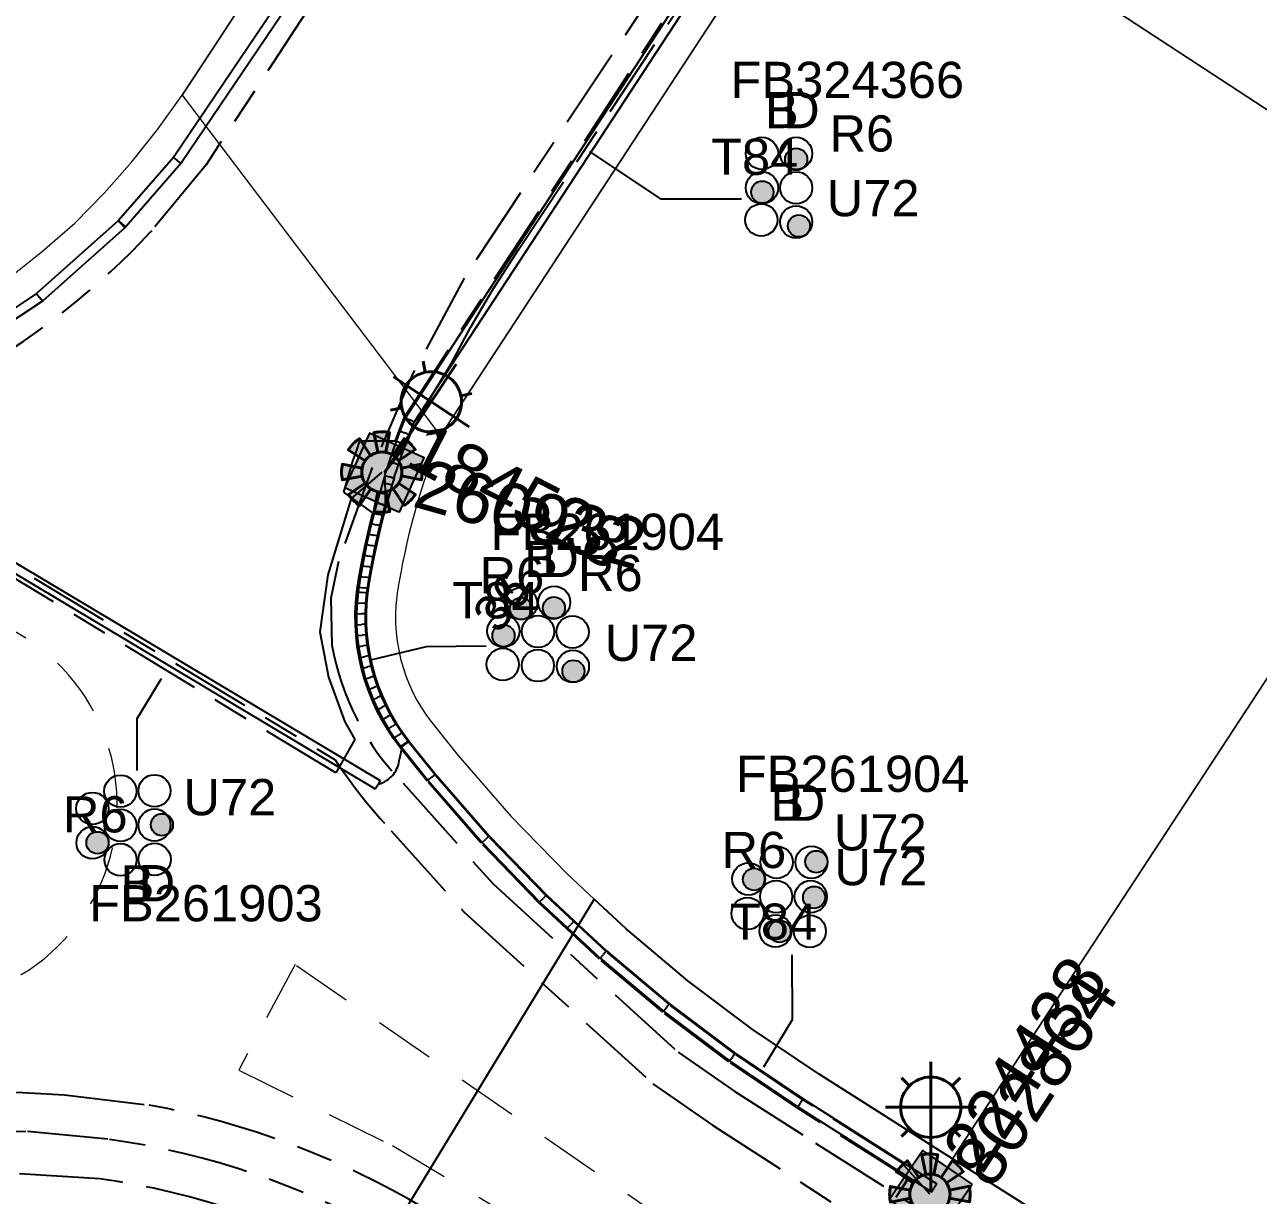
# Model space of a CAD drawing. Header units: metres. Extents: x 0 to 294317, y 0 to 6233398.
# Drawn here: x 292835.7 to 292896.9, y 6232037.3 to 6232095.5 of the extents above; entities that cross this region are included whole.
import ezdxf
from ezdxf.enums import TextEntityAlignment as Align

# ---------------------------------------------------------------- set-up
doc = ezdxf.new("R2010")
doc.units = ezdxf.units.M
doc.linetypes.add('Cable Exist UG', pattern=[8.2, 4, -1.2, 1.8, -1.2])
doc.linetypes.add('Dash', pattern=[5, 3, -2])
doc.layers.get('0').update_dxf_attribs({"color": 6})
for name, color, linetype in [('_User Miscellaneous1', 7, 'Continuous'), ('_User Miscellaneous2', 7, 'Continuous'), ('Duct_SP_EXT', 7, 'Continuous'), ('Equip_SP_SL_EXT', 7, 'Continuous'), ('Mains_HV_EXT', 7, 'Continuous'), ('Mains_LV_EXT', 7, 'Continuous'), ('Mains_SL_EXT', 7, 'Continuous'), ('SupportsUG_SP_LV_SL_EXT', 7, 'Continuous'), ('Trench_SP_EXT', 7, 'Continuous')]:
    doc.layers.add(name, color=color, linetype=linetype)
for name, color, linetype, lineweight in [('Cadastre Developer_SP_EXT', 9, 'Continuous', 5), ('Cadastre Land Parcels_SP_EXT', 9, 'Continuous', 5), ('Cadastre Roads_SP_EXT', 9, 'Continuous', 5)]:
    doc.layers.add(name, color=color, linetype=linetype, lineweight=lineweight)
doc.styles.add('COLUMN_LABEL', font='arial.ttf')
doc.styles.add('iecARIAL', font='arial.ttf', dxfattribs={"height": 2})
doc.styles.add('POLE_LABEL', font='arial.ttf')
doc.styles.get("Standard").update_dxf_attribs({"font": 'arial.ttf'})

# ---------------------------------------------------------------- blocks, each defined once
blk = doc.blocks.new('COLUMN_EXT')
blk.add_hatch(color=256).paths.add_polyline_path([(-1.485, 1.485), (-1.485, -1.485), (1.485, -1.485), (1.485, 1.485)])
blk.add_lwpolyline([(-1.485, -1.485), (1.485, -1.485), (1.485, 1.485), (-1.485, 1.485)], close=True)
for tag, height, style, flags, p in [('ASSET_NUM', 2.5, 'COLUMN_LABEL', 8, (2, 2)), ('STRUCTURE_PLANT_NUMBER', 0.2, 'POLE_LABEL', 9, (1.813, 0.031)), ('STREET_CODE', 0.2, 'COLUMN_LABEL', 9, (1.813, -0.2))]:
    blk.add_attdef(tag, text='', height=height, dxfattribs=dict(style=style, flags=flags)).set_placement(p, align=Align.MIDDLE_LEFT)
at = {"flags": 9}
for tag, p in [('OWNED_BY', (1.813, -0.6)), ('COLUMN_TYPE', (1.813, -0.4)), ('STATE', (1.813, -0.8)), ('USAGE', (1.813, -1)), ('LEGEND', (1.813, -1.2)), ('STREETNAME', (1.813, -1.6)), ('SUBURB', (1.813, -1.8)), ('LOCATION', (1.813, -1.4)), ('NOTES', (1.813, -2))]:
    blk.add_attdef(tag, text='', height=0.2, dxfattribs=at).set_placement(p, align=Align.MIDDLE_LEFT)
at = {"flags": 1}
blk.add_attdef('Z', (1.813, -2.351), '', height=0.2, dxfattribs=at)
blk = doc.blocks.new('DUCT_EXT')
blk.add_circle((0, 0.8), 0.8)
at = {"flags": 1}
blk.add_attdef('Z', (0, 0), '', height=0.2, dxfattribs=at)
at = {"flags": 9}
for tag, p in [('DUCT_CODE', (0, 0)), ('XSECT_TYPE', (0, -0.2)), ('STATE', (0, -0.6)), ('FB_REFERENCE', (0, -0.4)), ('NOTES', (0, -0.8))]:
    blk.add_attdef(tag, text='', height=0.2, dxfattribs=at).set_placement(p, align=Align.MIDDLE_LEFT)
blk = doc.blocks.new('SL_LANTERN_EXT')
at = {"lineweight": 40}
for p, q in [((0, 1.968), (0, 6.468)), ((-1.459, 5.676), (-1.061, 5.278)), ((1.458, 5.676), (1.06, 5.278)), ((-2.25, 4.218), (2.25, 4.218)), ((-1.459, 2.759), (-1.061, 3.157)), ((1.458, 2.759), (1.06, 3.157)), ((0, 0), (0, 2.721))]:
    blk.add_line(p, q, dxfattribs=at)
blk.add_circle((0, 4.218), 1.5, dxfattribs=at)
at = {"style": 'iecARIAL', "flags": 8}
blk.add_attdef('ASSET_NUM', (1.5, 1.5), '', height=2.5, dxfattribs=at)
for tag, p, height, flags in [('CONSTRUCTED_VOLTAGE', (0.981, -0.653), 0.2, 9), ('CONTROL_TYPE', (0.981, -0.853), 0.2, 9), ('LANTERN_PURPOSE', (0.981, -1.053), 0.2, 9), ('LANTERN_TYPE', (0.981, -1.253), 0.2, 9), ('LNUMBER', (2.181, -3.253), 2.5, 8), ('OPERATING_VOLTAGE', (0.981, -1.653), 0.2, 9), ('ORIENTATION', (0.981, -1.853), 0.2, 9), ('NO_PHASES', (0.981, -1.453), 0.2, 9), ('OWNED_BY', (0.981, -2.053), 0.2, 9), ('STATE', (0.981, -2.253), 0.2, 9), ('CEXIST', (0.981, -2.653), 0.2, 9), ('USAGE', (0.981, -2.453), 0.2, 9), ('CNEW', (0.981, -2.853), 0.2, 9), ('CNUMBER', (0.981, -3.053), 0.2, 9), ('CREMOVE', (0.981, -3.253), 0.2, 9), ('CREPLACE', (0.981, -3.453), 0.2, 9), ('LKINGHEIGHT', (0.981, -3.653), 0.2, 9), ('LBRACKET', (0.981, -3.853), 0.2, 9), ('LBRACKETVOCAB', (0.981, -4.053), 0.2, 9), ('LCATEGORY', (0.981, -4.253), 0.2, 9), ('LCHARGE1', (0.981, -4.453), 0.2, 9), ('LCHARGE1PERCENT', (0.981, -4.653), 0.2, 9), ('LCHARGE2', (0.981, -4.853), 0.2, 9), ('LCHARGE2PERCENT', (0.981, -5.053), 0.2, 9), ('LCHARGE3', (0.981, -5.253), 0.2, 9), ('LCHARGE3PERCENT', (0.981, -5.453), 0.2, 9), ('LEXIST', (0.981, -5.653), 0.2, 9), ('LLAMP', (0.981, -5.853), 0.2, 9), ('LLAMPVOCAB', (0.981, -6.053), 0.2, 9), ('LMAST', (0.981, -6.253), 0.2, 9), ('LMASTVOCAB', (0.981, -6.453), 0.2, 9), ('LNEW', (0.981, -6.653), 0.2, 9), ('LANTNUMBER', (0.981, -6.853), 0.2, 9), ('LOUTREACH', (0.981, -7.253), 0.2, 9), ('LOUTREACHVOCAB', (0.981, -7.453), 0.2, 9), ('LRATECODE', (0.981, -7.653), 0.2, 9), ('LREMOVE', (0.981, -7.853), 0.2, 9), ('LREPLACE', (0.981, -8.053), 0.2, 9), ('LTYPE', (0.981, -8.253), 0.2, 9), ('LTYPEVOCAB', (0.981, -8.453), 0.2, 9), ('LEGEND', (0.981, -8.653), 0.2, 9), ('STREETNAME', (0.981, -9.253), 0.2, 9), ('LOCATION', (0.981, -8.853), 0.2, 9), ('NOTES', (0.981, -9.053), 0.2, 9), ('SUBURB', (0.981, -9.453), 0.2, 1)]:
    blk.add_attdef(tag, p, '', height=height, dxfattribs=dict(flags=flags))
blk = doc.blocks.new('SL_NIGHTWATCH_EXT')
at = {"lineweight": 40}
h = blk.add_hatch(color=256, dxfattribs=at)
h.paths.add_polyline_path([(0.387, 1.962, 0.098491), (-0.394, 1.961), (-0.197, 0.98, -0.098491), (0.193, 0.981)])
h.paths.add_polyline_path([(0.554, 0.832, -0.098491), (0.83, 0.557), (1.661, 1.114, 0.098491), (1.108, 1.665)])
h.paths.add_polyline_path([(0.98, 0.197, -0.098491), (0.981, -0.193), (1.962, -0.387, 0.098491), (1.961, 0.394)])
h.paths.add_polyline_path([(0.832, -0.554, -0.098491), (0.557, -0.83), (1.114, -1.661, 0.098491), (1.665, -1.108)])
h.paths.add_polyline_path([(-0.193, -0.981), (-0.387, -1.962, 0.098491), (0.394, -1.961), (0.197, -0.98, -0.098491)])
h.paths.add_polyline_path([(-0.83, -0.557), (-1.661, -1.114, 0.098491), (-1.108, -1.665), (-0.554, -0.832, -0.098491)])
h.paths.add_polyline_path([(-0.981, 0.193), (-1.962, 0.387, 0.098491), (-1.961, -0.394), (-0.98, -0.197, -0.098491)])
h.paths.add_polyline_path([(-1.114, 1.661, 0.098491), (-1.665, 1.108), (-0.832, 0.554, -0.098491), (-0.557, 0.83)])
for p, q in [((-1.165, 1.626), (-1.165, 1.626, 0)), ((-1.103, 1.644), (-1.103, 1.644, 0)), ((1.082, 1.626), (1.082, 1.626, 0)), ((-0.856, -0.574), (-0.856, -0.574, 0)), ((0.819, -0.574), (0.819, -0.574, 0)), ((1.965, -0.374), (1.965, -0.374, 0)), ((1.131, -1.65), (1.131, -1.65, 0))]:
    blk.add_line(p, q, dxfattribs=at)
for points in [[(-0.197, 0.98, -0.098491), (0.193, 0.981), (0.387, 1.962, 0.098491), (-0.394, 1.961)], [(-0.557, 0.83, 0.098491), (-0.832, 0.554), (-1.665, 1.108, -0.098491), (-1.114, 1.661)], [(0.83, 0.557), (1.661, 1.114, 0.098491), (1.108, 1.665), (0.554, 0.832, -0.098491)], [(-0.981, 0.193, 0.098491), (-0.98, -0.197), (-1.961, -0.394, -0.098491), (-1.962, 0.387)], [(0.981, -0.193), (1.962, -0.387, 0.098491), (1.961, 0.394), (0.98, 0.197, -0.098491)], [(-0.83, -0.557, 0.098491), (-0.554, -0.832), (-1.108, -1.665, -0.098491), (-1.661, -1.114)], [(0.557, -0.83), (1.114, -1.661, 0.098491), (1.665, -1.108), (0.832, -0.554, -0.098491)], [(0.197, -0.98), (0.394, -1.961, -0.098491), (-0.387, -1.962), (-0.193, -0.981, 0.098491)]]:
    blk.add_lwpolyline(points, format="xyb", close=True, dxfattribs=at)
blk.add_circle((0, 0), 1, dxfattribs=at)
blk = doc.blocks.new('CABLE_LARGE_EXT')
h = blk.add_hatch(color=256)
edge = h.paths.add_edge_path()
edge.add_arc((0, 0.55), 0.55, 0, 360)
blk.add_circle((0, 0.55), 0.55)
at = {"flags": 1}
blk.add_attdef('Z', (0, 0), '', height=0.2, dxfattribs=at)
at = {"flags": 9}
for tag, p in [('COND_CODE', (0, 0)), ('XSECT_SIZE', (0, -0.6)), ('STATE', (0, -0.4)), ('FB_REFERENCE', (0, -0.2)), ('NOTES', (0, -0.8))]:
    blk.add_attdef(tag, text='', height=0.2, dxfattribs=at).set_placement(p, align=Align.MIDDLE_LEFT)

msp = doc.modelspace()

# ---------------------------------------------------------------- linework, layer by layer
at = {"layer": '_User Miscellaneous1', "linetype": 'Continuous'}
msp.add_lwpolyline([(293241.985, 6231810.282), (293190.476, 6231843.032), (293139.02, 6231875.748), (293087.565, 6231908.462), (292984.659, 6231973.906), (292933.195, 6232006.611), (292881.752, 6232039.143), (292875.124, 6232043.358), (292871.802, 6232045.595), (292868.6, 6232048.002), (292865.529, 6232050.576), (292863.951, 6232052.045), (292850.189, 6232029.427), (292852.86, 6232027.887), (292958.261, 6231960.871), (293147.245, 6231840.712), (293184.802, 6231816.832)], dxfattribs=at)
at = {"layer": 'Cadastre Developer_SP_EXT', "linetype": 'Dash'}
msp.add_lwpolyline([(292822.716, 6232062.877, -16.354099), (292821.459, 6232060.834)], format="xyb", dxfattribs=at)
msp.add_lwpolyline([(293166.138, 6231845.809), (292872.196, 6232032.824), (292849.087, 6232048.799), (292846.288, 6232043.556), (292853.927, 6232039.808), (292861.375, 6232035.359), (293164.335, 6231842.645)], dxfattribs=at)
at = {"layer": 'Cadastre Land Parcels_SP_EXT', "linetype": 'Continuous'}
for points in [[(293147.101, 6232333.365), (293096.042, 6232366.569), (293043.152, 6232285.756), (292881.752, 6232039.143), (292933.195, 6232006.611), (293117.303, 6232287.846), (293147.101, 6232333.365)], [(292937.062, 6232123.654), (292902.779, 6232146.082), (292876.043, 6232105.23), (292910.325, 6232082.801), (292937.062, 6232123.654)]]:
    msp.add_lwpolyline(points, close=True, dxfattribs=at)
for points in [[(292834.884, 6232082.924), (292836.549, 6232084.242), (292838.142, 6232085.645), (292839.602, 6232087.128), (292840.981, 6232088.684), (292842.279, 6232090.31), (292843.487, 6232092.003), (292844.921, 6232094.194), (292865.029, 6232124.913)], [(292910.325, 6232082.801), (292876.043, 6232105.23), (292856.311, 6232075.082), (292856.127, 6232074.609), (292855.948, 6232074.134), (292855.777, 6232073.655), (292855.612, 6232073.175), (292855.454, 6232072.693), (292855.303, 6232072.209), (292855.159, 6232071.722), (292855.02, 6232071.234), (292854.89, 6232070.743), (292854.765, 6232070.251), (292854.649, 6232069.757), (292854.538, 6232069.262), (292854.434, 6232068.765), (292854.338, 6232068.266), (292854.248, 6232067.767), (292854.168, 6232067.268), (292854.144, 6232067.093), (292854.102, 6232066.649), (292854.082, 6232066.205), (292854.086, 6232065.759), (292854.113, 6232065.316), (292854.163, 6232064.874), (292854.237, 6232064.435), (292854.333, 6232064), (292854.451, 6232063.571), (292854.593, 6232063.148), (292854.756, 6232062.734), (292854.94, 6232062.328), (292855.146, 6232061.935), (292855.371, 6232061.551), (292855.617, 6232061.181), (292855.882, 6232060.822), (292857.181, 6232059.206), (292859.812, 6232056.184), (292862.598, 6232053.305), (292863.951, 6232052.045), (292865.529, 6232050.576), (292868.6, 6232048.002), (292871.802, 6232045.595), (292875.124, 6232043.358), (292881.752, 6232039.143), (292910.325, 6232082.801)]]:
    msp.add_lwpolyline(points, dxfattribs=at)
at = {"layer": 'Cadastre Roads_SP_EXT', "linetype": 'Continuous'}
msp.add_lwpolyline([(292876.043, 6232105.23), (292902.779, 6232146.082), (292929.516, 6232186.933), (292956.256, 6232227.784), (292982.996, 6232268.635), (292988.187, 6232276.565), (292972.524, 6232289.139), (292971.033, 6232286.862), (292968.478, 6232282.958), (292934.308, 6232230.755), (292901.427, 6232180.522), (292900.087, 6232178.473), (292882.146, 6232151.065), (292865.029, 6232124.913), (292844.921, 6232094.194), (292843.487, 6232092.003), (292856.311, 6232075.082), (292876.043, 6232105.23)], close=True, dxfattribs=at)
at = {"layer": 'Duct_SP_EXT'}
for p, q in [((292854.577, 6232075.975), (292872.716, 6232103.691)), ((292855.006, 6232075.754), (292873.118, 6232103.428)), ((292848.017, 6232096.258), (292843.043, 6232088.909)), ((292848.417, 6232095.992), (292843.424, 6232088.615)), ((292843.043, 6232088.909), (292840.321, 6232085.778)), ((292843.424, 6232088.615), (292840.675, 6232085.453)), ((292843.043, 6232088.909), (292843.234, 6232088.762)), ((292843.424, 6232088.615), (292843.234, 6232088.762)), ((292840.301, 6232085.757), (292836.253, 6232082.138)), ((292840.321, 6232085.778), (292840.295, 6232085.75)), ((292840.295, 6232085.75), (292840.301, 6232085.757)), ((292840.295, 6232085.75), (292840.467, 6232085.584)), ((292840.301, 6232085.757), (292840.467, 6232085.584)), ((292840.321, 6232085.778), (292840.498, 6232085.615)), ((292840.64, 6232085.417), (292840.467, 6232085.584)), ((292840.634, 6232085.411), (292840.467, 6232085.584)), ((292840.675, 6232085.453), (292840.498, 6232085.615)), ((292840.634, 6232085.411), (292836.546, 6232081.757)), ((292840.64, 6232085.417), (292840.634, 6232085.411)), ((292840.675, 6232085.453), (292840.64, 6232085.417)), ((292812.815, 6232082.148), (292853.318, 6232057.947)), ((292836.253, 6232082.138), (292831.707, 6232079.154)), ((292836.253, 6232082.138), (292836.4, 6232081.948)), ((292836.546, 6232081.757), (292836.4, 6232081.948)), ((292812.569, 6232081.736), (292853.071, 6232057.535)), ((292836.546, 6232081.757), (292831.97, 6232078.752)), ((292854.315, 6232075.302), (292854.577, 6232075.975)), ((292854.577, 6232075.975), (292854.791, 6232075.864)), ((292854.763, 6232075.131), (292855.006, 6232075.754)), ((292855.006, 6232075.754), (292854.791, 6232075.864)), ((292854.126, 6232074.801), (292854.315, 6232075.302)), ((292854.315, 6232075.302), (292854.539, 6232075.216)), ((292854.763, 6232075.131), (292854.539, 6232075.216)), ((292854.577, 6232074.636), (292854.763, 6232075.131)), ((292853.946, 6232074.297), (292854.126, 6232074.801)), ((292854.126, 6232074.801), (292854.352, 6232074.718)), ((292854.577, 6232074.636), (292854.352, 6232074.718)), ((292854.399, 6232074.138), (292854.577, 6232074.636)), ((292853.773, 6232073.794), (292853.946, 6232074.297)), ((292853.946, 6232074.297), (292854.173, 6232074.218)), ((292854.399, 6232074.138), (292854.173, 6232074.218)), ((292854.228, 6232073.64), (292854.399, 6232074.138)), ((292853.547, 6232073.109), (292853.773, 6232073.794)), ((292853.773, 6232073.794), (292854.001, 6232073.717)), ((292854.228, 6232073.64), (292854.001, 6232073.717)), ((292854.002, 6232072.958), (292854.228, 6232073.64)), ((292853.443, 6232072.76), (292853.295, 6232072.262)), ((292853.546, 6232073.106), (292853.443, 6232072.76)), ((292853.443, 6232072.76), (292853.673, 6232072.692)), ((292853.546, 6232073.106), (292853.776, 6232073.038)), ((292853.547, 6232073.109), (292853.774, 6232073.034)), ((292853.903, 6232072.623), (292853.673, 6232072.692)), ((292854.002, 6232072.958), (292853.774, 6232073.034)), ((292854.006, 6232072.97), (292853.776, 6232073.038)), ((292854.006, 6232072.97), (292853.903, 6232072.623)), ((292853.295, 6232072.262), (292853.15, 6232071.748)), ((292853.295, 6232072.262), (292853.526, 6232072.195)), ((292853.756, 6232072.128), (292853.526, 6232072.195)), ((292853.756, 6232072.128), (292853.613, 6232071.621)), ((292853.903, 6232072.623), (292853.756, 6232072.128)), ((292853.15, 6232071.748), (292853.012, 6232071.231)), ((292853.15, 6232071.748), (292853.381, 6232071.685)), ((292853.613, 6232071.621), (292853.381, 6232071.685)), ((292853.613, 6232071.621), (292853.476, 6232071.11)), ((292853.012, 6232071.231), (292852.881, 6232070.712)), ((292853.012, 6232071.231), (292853.244, 6232071.171)), ((292853.476, 6232071.11), (292853.244, 6232071.171)), ((292853.476, 6232071.11), (292853.347, 6232070.598)), ((292852.881, 6232070.712), (292852.758, 6232070.192)), ((292852.881, 6232070.712), (292853.114, 6232070.655)), ((292853.347, 6232070.598), (292853.114, 6232070.655)), ((292853.347, 6232070.598), (292853.226, 6232070.085)), ((292852.641, 6232069.671), (292852.532, 6232069.147)), ((292852.758, 6232070.192), (292852.641, 6232069.671)), ((292852.641, 6232069.671), (292852.876, 6232069.62)), ((292852.758, 6232070.192), (292852.992, 6232070.138)), ((292853.111, 6232069.57), (292852.876, 6232069.62)), ((292853.226, 6232070.085), (292852.992, 6232070.138)), ((292853.226, 6232070.085), (292853.111, 6232069.57)), ((292852.532, 6232069.147), (292852.431, 6232068.622)), ((292852.532, 6232069.147), (292852.768, 6232069.1)), ((292853.003, 6232069.053), (292852.768, 6232069.1)), ((292853.003, 6232069.053), (292852.902, 6232068.534)), ((292853.111, 6232069.57), (292853.003, 6232069.053)), ((292852.431, 6232068.622), (292852.336, 6232068.092)), ((292852.431, 6232068.622), (292852.666, 6232068.578)), ((292852.902, 6232068.534), (292852.666, 6232068.578)), ((292852.902, 6232068.534), (292852.809, 6232068.011)), ((292852.336, 6232068.092), (292852.249, 6232067.555)), ((292852.336, 6232068.092), (292852.572, 6232068.052)), ((292852.809, 6232068.011), (292852.572, 6232068.052)), ((292852.809, 6232068.011), (292852.724, 6232067.484)), ((292852.216, 6232067.316), (292852.166, 6232066.783)), ((292852.249, 6232067.555), (292852.216, 6232067.316)), ((292852.216, 6232067.316), (292852.455, 6232067.289)), ((292852.249, 6232067.555), (292852.487, 6232067.519)), ((292852.693, 6232067.261), (292852.455, 6232067.289)), ((292852.724, 6232067.484), (292852.487, 6232067.519)), ((292852.693, 6232067.261), (292852.645, 6232066.75)), ((292852.724, 6232067.484), (292852.693, 6232067.261)), ((292852.166, 6232066.783), (292852.142, 6232066.24)), ((292852.166, 6232066.783), (292852.406, 6232066.767)), ((292852.645, 6232066.75), (292852.406, 6232066.767)), ((292852.645, 6232066.75), (292852.622, 6232066.231)), ((292852.142, 6232066.24), (292852.147, 6232065.691)), ((292852.142, 6232066.24), (292852.382, 6232066.236)), ((292852.622, 6232066.231), (292852.382, 6232066.236)), ((292852.622, 6232066.231), (292852.627, 6232065.708)), ((292852.147, 6232065.691), (292852.387, 6232065.7)), ((292852.147, 6232065.691), (292852.18, 6232065.149)), ((292852.627, 6232065.708), (292852.387, 6232065.7)), ((292852.627, 6232065.708), (292852.658, 6232065.191)), ((292852.18, 6232065.149), (292852.419, 6232065.17)), ((292852.18, 6232065.149), (292852.241, 6232064.604)), ((292852.658, 6232065.191), (292852.419, 6232065.17)), ((292852.658, 6232065.191), (292852.716, 6232064.671)), ((292852.241, 6232064.604), (292852.479, 6232064.638)), ((292852.241, 6232064.604), (292852.332, 6232064.064)), ((292852.332, 6232064.064), (292852.568, 6232064.11)), ((292852.716, 6232064.671), (292852.479, 6232064.638)), ((292852.803, 6232064.156), (292852.568, 6232064.11)), ((292852.716, 6232064.671), (292852.803, 6232064.156)), ((292852.803, 6232064.156), (292852.915, 6232063.648)), ((292852.332, 6232064.064), (292852.449, 6232063.533)), ((292852.449, 6232063.533), (292852.682, 6232063.591)), ((292852.449, 6232063.533), (292852.596, 6232063.004)), ((292852.915, 6232063.648), (292852.682, 6232063.591)), ((292852.915, 6232063.648), (292853.055, 6232063.144)), ((292852.596, 6232063.004), (292852.825, 6232063.074)), ((292852.596, 6232063.004), (292852.77, 6232062.484)), ((292853.055, 6232063.144), (292852.825, 6232063.074)), ((292853.055, 6232063.144), (292853.221, 6232062.649)), ((292852.77, 6232062.484), (292852.995, 6232062.566)), ((292852.77, 6232062.484), (292852.969, 6232061.978)), ((292853.221, 6232062.649), (292852.995, 6232062.566)), ((292853.221, 6232062.649), (292853.411, 6232062.165)), ((292852.969, 6232061.978), (292853.19, 6232062.072)), ((292852.969, 6232061.978), (292853.195, 6232061.478)), ((292853.411, 6232062.165), (292853.19, 6232062.072)), ((292853.411, 6232062.165), (292853.627, 6232061.689)), ((292853.627, 6232061.689), (292853.411, 6232061.584)), ((292853.627, 6232061.689), (292853.868, 6232061.227)), ((292853.195, 6232061.478), (292853.411, 6232061.584)), ((292853.195, 6232061.478), (292853.449, 6232060.994)), ((292853.449, 6232060.994), (292853.658, 6232061.11)), ((292853.868, 6232061.227), (292853.658, 6232061.11)), ((292853.868, 6232061.227), (292854.132, 6232060.778)), ((292853.449, 6232060.994), (292853.725, 6232060.523)), ((292853.725, 6232060.523), (292853.929, 6232060.65)), ((292853.725, 6232060.523), (292854.028, 6232060.066)), ((292854.132, 6232060.778), (292853.929, 6232060.65)), ((292854.132, 6232060.778), (292854.421, 6232060.342)), ((292854.028, 6232060.066), (292854.225, 6232060.204)), ((292854.028, 6232060.066), (292854.346, 6232059.637)), ((292854.421, 6232060.342), (292854.225, 6232060.204)), ((292854.421, 6232060.342), (292854.726, 6232059.93)), ((292854.726, 6232059.93), (292854.536, 6232059.784)), ((292854.744, 6232059.908), (292854.557, 6232059.758)), ((292854.744, 6232059.908), (292854.557, 6232059.758)), ((292854.726, 6232059.93), (292854.744, 6232059.908)), ((292854.744, 6232059.908), (292856.06, 6232058.269)), ((292854.346, 6232059.637), (292854.536, 6232059.784)), ((292854.346, 6232059.637), (292854.369, 6232059.608)), ((292854.369, 6232059.608), (292854.557, 6232059.758)), ((292854.37, 6232059.608), (292854.557, 6232059.758)), ((292854.37, 6232059.608), (292855.692, 6232057.961)), ((292855.692, 6232057.961), (292855.876, 6232058.115)), ((292856.06, 6232058.269), (292855.876, 6232058.115)), ((292856.06, 6232058.269), (292858.736, 6232055.196)), ((292853.071, 6232057.535), (292853.194, 6232057.741)), ((292853.318, 6232057.947), (292853.194, 6232057.741)), ((292855.692, 6232057.961), (292858.382, 6232054.871)), ((292858.382, 6232054.871), (292858.559, 6232055.034)), ((292858.736, 6232055.196), (292858.559, 6232055.034)), ((292858.736, 6232055.196), (292861.575, 6232052.262)), ((292858.382, 6232054.871), (292861.239, 6232051.919)), ((292861.239, 6232051.919), (292861.407, 6232052.09)), ((292861.239, 6232051.919), (292862.629, 6232050.625)), ((292861.575, 6232052.262), (292861.407, 6232052.09)), ((292861.575, 6232052.262), (292862.956, 6232050.976)), ((292862.629, 6232050.625), (292862.793, 6232050.801)), ((292862.629, 6232050.625), (292864.245, 6232049.121)), ((292862.956, 6232050.976), (292862.793, 6232050.801)), ((292862.956, 6232050.976), (292864.562, 6232049.481)), ((292864.562, 6232049.481), (292864.404, 6232049.301)), ((292864.562, 6232049.481), (292867.692, 6232046.859)), ((292864.245, 6232049.121), (292864.404, 6232049.301)), ((292864.245, 6232049.121), (292867.393, 6232046.483)), ((292867.393, 6232046.483), (292867.543, 6232046.671)), ((292867.393, 6232046.483), (292870.676, 6232044.014)), ((292867.692, 6232046.859), (292867.543, 6232046.671)), ((292867.692, 6232046.859), (292870.955, 6232044.405)), ((292870.676, 6232044.014), (292870.815, 6232044.209)), ((292870.676, 6232044.014), (292874.062, 6232041.735)), ((292870.955, 6232044.405), (292870.815, 6232044.209)), ((292870.955, 6232044.405), (292874.325, 6232042.136)), ((292874.325, 6232042.136), (292874.193, 6232041.935)), ((292874.325, 6232042.136), (292880.969, 6232037.911)), ((292874.062, 6232041.735), (292874.193, 6232041.935)), ((292874.062, 6232041.735), (292880.711, 6232037.506)), ((292880.969, 6232037.911), (292880.84, 6232037.708)), ((292880.711, 6232037.506), (292880.84, 6232037.708))]:
    msp.add_line(p, q, dxfattribs=at)
for points in [[(292871.261, 6232086.83), (292867.275, 6232086.841), (292863.734, 6232089.197)], [(292858.577, 6232064.63), (292855.601, 6232064.597), (292852.908, 6232063.94)], [(292841.251, 6232058.452), (292841.245, 6232061.036), (292842.457, 6232063.019)], [(292873.77, 6232049.288), (292873.781, 6232046.058), (292872.361, 6232043.708)]]:
    msp.add_lwpolyline(points, dxfattribs=at)
at = {"layer": 'Mains_HV_EXT', "linetype": 'Cable Exist UG'}
for points in [[(292950.671, 6232224.862), (292878.41, 6232114.494), (292857.481, 6232082.911), (292857.481, 6232082.911), (292854.947, 6232078.177), (292852.923, 6232073.494), (292851.242, 6232068.824), (292850.874, 6232067.011), (292850.923, 6232064.671), (292850.923, 6232064.671, 0.15168), (292854.458, 6232057.81), (292854.458, 6232057.81), (292858.922, 6232052.81), (292868.113, 6232044.45), (292870.931, 6232042.492), (292870.931, 6232042.492), (292874.944, 6232039.933), (292880.714, 6232036.274), (292874.676, 6232026.859), (292875.76, 6232026.251)], [(292860.022, 6232124.975), (292860.892, 6232123.21), (292865.463, 6232120.273), (292863.44, 6232117.104), (292863.44, 6232117.104), (292844.666, 6232088.544), (292841.97, 6232085.268), (292841.915, 6232085.207), (292841.915, 6232085.207, -0.073284), (292833.219, 6232078.273), (292833.219, 6232078.273, -0.088594), (292829.082, 6232076.432), (292829.082, 6232076.432), (292822.095, 6232076.47), (292851.077, 6232058.981), (292851.077, 6232058.981, 0.039585), (292853.87, 6232055.448), (292853.87, 6232055.448), (292857.489, 6232051.409), (292866.867, 6232042.88), (292869.823, 6232040.826), (292876.218, 6232036.683), (292870.83, 6232028.242), (292874.447, 6232025.982)], [(292854.132, 6232035.157, 0.099269), (292839.787, 6232040.122), (292839.787, 6232040.122), (292835.714, 6232040.509), (292833.705, 6232040.493), (292832.715, 6232040.56), (292832.715, 6232040.56, -0.30469), (292817.393, 6232049.73), (292817.393, 6232049.73), (292814.452, 6232053.889), (292810.243, 6232059.115), (292810.243, 6232059.115, 0.061956), (292807.944, 6232061.84), (292807.944, 6232061.84), (292806.488, 6232063.186), (292806.488, 6232063.186), (292803.205, 6232066.33), (292796.227, 6232072.223), (292725.444, 6232117.172)], [(292729.139, 6232117.202), (292797.442, 6232073.738), (292804.577, 6232067.871), (292807.86, 6232064.727), (292807.86, 6232064.727), (292809.316, 6232063.381), (292809.316, 6232063.381, -0.061955), (292811.615, 6232060.656), (292811.615, 6232060.656), (292815.824, 6232055.43), (292818.765, 6232051.271), (292818.765, 6232051.271, 0.293483), (292831.733, 6232042.539), (292831.733, 6232042.539), (292835.561, 6232042.442), (292837.629, 6232042.336), (292841.848, 6232041.819), (292841.848, 6232041.819, -0.0887), (292855.504, 6232036.698)], [(292892.305, 6232006.325), (292875.791, 6232016.862), (292872.248, 6232021.512), (292853.078, 6232033.458), (292853.078, 6232033.458, 0.095957), (292839.388, 6232038.162), (292839.388, 6232038.162), (292833.92, 6232038.485), (292833.92, 6232038.485, -0.314114), (292815.424, 6232049.166), (292815.424, 6232049.166), (292811.884, 6232054.122), (292811.884, 6232054.122, 0.060642), (292802.822, 6232063.998), (292802.822, 6232063.998), (292797.49, 6232068.625), (292797.49, 6232068.625), (292790.618, 6232073.38), (292725.481, 6232114.825)]]:
    msp.add_lwpolyline(points, format="xyb", dxfattribs=at)
at = {"layer": 'Mains_LV_EXT', "linetype": 'Cable Exist UG'}
msp.add_lwpolyline([(292870.436, 6232023.742), (292879.561, 6232038.166), (292879.561, 6232038.166), (292874.029, 6232041.684), (292870.641, 6232043.965), (292867.356, 6232046.436), (292864.205, 6232049.076), (292862.588, 6232050.581), (292861.197, 6232051.876), (292858.338, 6232054.831), (292855.646, 6232057.922), (292854.298, 6232059.6), (292853.979, 6232060.032), (292853.674, 6232060.491), (292853.396, 6232060.965), (292853.141, 6232061.452), (292852.914, 6232061.955), (292852.713, 6232062.464), (292852.538, 6232062.986), (292852.391, 6232063.518), (292852.273, 6232064.053), (292852.181, 6232064.596), (292852.12, 6232065.144), (292852.087, 6232065.689), (292852.082, 6232066.241), (292852.107, 6232066.788), (292852.157, 6232067.323), (292852.19, 6232067.564), (292852.276, 6232068.102), (292852.372, 6232068.633), (292852.474, 6232069.159), (292852.583, 6232069.684), (292852.699, 6232070.205), (292852.822, 6232070.726), (292852.954, 6232071.246), (292851.51, 6232072.269), (292851.655, 6232072.784), (292851.807, 6232073.295), (292851.966, 6232073.808), (292852.134, 6232074.318), (292852.307, 6232074.822), (292854.07, 6232074.821), (292854.259, 6232075.324), (292854.523, 6232076.002), (292874.28, 6232106.279)], dxfattribs=at)
at = {"layer": 'Mains_SL_EXT', "linetype": 'Cable Exist UG'}
for points in [[(292853.53, 6232073.243), (292854.597, 6232074.615), (292854.597, 6232074.615), (292854.852, 6232075.229), (292856.057, 6232077.368), (292856.864, 6232078.684), (292857.803, 6232080.461), (292858.86, 6232082.26), (292859.357, 6232083.043), (292860.207, 6232084.355), (292873.709, 6232104.735), (292874.283, 6232104.672), (292875.348, 6232106.347), (292875.493, 6232108.164)], [(292853.4, 6232073.274), (292851.884, 6232071.959), (292850.709, 6232068.17), (292850.316, 6232065.343), (292850.748, 6232063.081), (292851.566, 6232060.871), (292852.056, 6232059.99), (292851.108, 6232058.325), (292810.213, 6232083.108)], [(292880.623, 6232037.393), (292879.195, 6232038.992), (292879.195, 6232038.992), (292874.303, 6232042.103), (292870.931, 6232044.372), (292867.667, 6232046.827), (292864.536, 6232049.451), (292862.929, 6232050.947), (292861.547, 6232052.233), (292858.706, 6232055.169), (292856.03, 6232058.243), (292854.694, 6232059.906), (292854.388, 6232060.319), (292854.098, 6232060.756), (292853.833, 6232061.207), (292853.591, 6232061.671), (292853.374, 6232062.15), (292853.183, 6232062.635), (292853.016, 6232063.132), (292852.876, 6232063.639), (292852.764, 6232064.148), (292852.677, 6232064.665), (292852.618, 6232065.187), (292852.587, 6232065.707), (292852.582, 6232066.232), (292852.606, 6232066.753), (292852.654, 6232067.265), (292852.685, 6232067.49), (292852.769, 6232068.018), (292852.863, 6232068.541), (292852.964, 6232069.061), (292853.072, 6232069.578), (292853.187, 6232070.094), (292853.308, 6232070.607), (292853.435, 6232071.11), (292853.589, 6232071.663), (292853.558, 6232073.346)]]:
    msp.add_lwpolyline(points, dxfattribs=at)
at = {"layer": 'Trench_SP_EXT', "linetype": 'Cable Exist UG'}
msp.add_lwpolyline([(292854.376, 6232059.504), (292854.275, 6232059.031), (292854.275, 6232059.031, -0.298942), (292853.347, 6232057.805), (292853.347, 6232057.805), (292853.194, 6232057.741)], format="xyb", dxfattribs=at)
msp.add_lwpolyline([(292878.942, 6232037.237), (292879.503, 6232038.132)], dxfattribs=at)

# ---------------------------------------------------------------- block references
at = {"layer": 'Duct_SP_EXT'}
for name, p in [('DUCT_EXT', (292872.282, 6232088.306)), ('DUCT_EXT', (292873.982, 6232088.306)), ('CABLE_LARGE_EXT', (292873.981, 6232088.261)), ('DUCT_EXT', (292872.282, 6232086.599)), ('DUCT_EXT', (292873.982, 6232086.599)), ('CABLE_LARGE_EXT', (292872.297, 6232086.632)), ('DUCT_EXT', (292872.249, 6232084.999)), ('DUCT_EXT', (292873.982, 6232084.899)), ('CABLE_LARGE_EXT', (292874.115, 6232084.956)), ('DUCT_EXT', (292860.313, 6232065.94)), ('DUCT_EXT', (292861.962, 6232066.001)), ('CABLE_LARGE_EXT', (292860.313, 6232065.94)), ('CABLE_LARGE_EXT', (292861.945, 6232065.971)), ('DUCT_EXT', (292859.437, 6232064.575)), ('DUCT_EXT', (292861.157, 6232064.55)), ('DUCT_EXT', (292862.874, 6232064.53)), ('CABLE_LARGE_EXT', (292859.443, 6232064.594)), ('DUCT_EXT', (292859.406, 6232062.918)), ('DUCT_EXT', (292861.151, 6232062.86)), ('DUCT_EXT', (292862.89, 6232062.818)), ('CABLE_LARGE_EXT', (292862.916, 6232062.83)), ('CABLE_LARGE_EXT', (292842.475, 6232055.198))]:
    msp.add_blockref(name, p, dxfattribs=at)
for name, p, rotation in [('DUCT_EXT', (292841.215, 6232057.421), 90), ('DUCT_EXT', (292842.905, 6232057.437), 90), ('DUCT_EXT', (292839.823, 6232056.558), 90), ('DUCT_EXT', (292841.216, 6232055.719), 90), ('DUCT_EXT', (292842.907, 6232055.734), 90), ('DUCT_EXT', (292839.825, 6232054.854), 90), ('CABLE_LARGE_EXT', (292839.825, 6232054.854), 90), ('DUCT_EXT', (292841.22, 6232054.012), 90), ('DUCT_EXT', (292842.911, 6232054.027), 90), ('DUCT_EXT', (292873.812, 6232053.875), 89.3562542989394), ('DUCT_EXT', (292875.54, 6232053.878), 89.3562542989394), ('CABLE_LARGE_EXT', (292875.529, 6232053.904), 89.3562542989394), ('DUCT_EXT', (292872.409, 6232053.048), 89.3562542989394), ('CABLE_LARGE_EXT', (292872.438, 6232053.03), 89.3562542989394), ('DUCT_EXT', (292873.787, 6232052.17), 89.3562542989394), ('DUCT_EXT', (292875.504, 6232052.165), 89.3562542989394), ('CABLE_LARGE_EXT', (292875.421, 6232052.132), 89.3562542989394), ('DUCT_EXT', (292872.367, 6232051.328), 89.3562542989394), ('DUCT_EXT', (292873.756, 6232050.46), 89.3562542989394), ('DUCT_EXT', (292875.46, 6232050.445), 89.3562542989394), ('CABLE_LARGE_EXT', (292873.705, 6232050.443), 89.3562542989394)]:
    msp.add_blockref(name, p, dxfattribs=dict(at, rotation=rotation))
at = {"layer": 'Equip_SP_SL_EXT'}
ref = msp.add_blockref('SL_LANTERN_EXT', (292853.53, 6232073.244), dxfattribs=dict(at, rotation=326.5111263044037))
ref.add_attrib('ASSET_NUM', '184528', dxfattribs={"layer": '0', "height": 2.5, "rotation": 332.88384, "style": 'iecARIAL'}).set_placement((292855.03, 6232074.744), align=Align.MIDDLE_LEFT)
for p in [(292853.4, 6232073.274), (292880.623, 6232037.393)]:
    msp.add_blockref('SL_NIGHTWATCH_EXT', p, dxfattribs=at)
ref = msp.add_blockref('SL_LANTERN_EXT', (292880.664, 6232037.496), dxfattribs=at)
ref.add_attrib('ASSET_NUM', '224438', dxfattribs={"layer": '0', "height": 2.5, "rotation": 57.10658, "style": 'iecARIAL'}).set_placement((292882.164, 6232038.996), align=Align.MIDDLE_LEFT)
at = {"layer": 'SupportsUG_SP_LV_SL_EXT'}
ref = msp.add_blockref('COLUMN_EXT', (292853.53, 6232073.243), dxfattribs=dict(at, rotation=65.68442763106079))
ref.add_attrib('ASSET_NUM', '260932', dxfattribs={"layer": '0', "height": 2.5, "rotation": 344.09921, "style": 'COLUMN_LABEL'}).set_placement((292855.53, 6232073.993), align=Align.TOP_LEFT)
ref = msp.add_blockref('COLUMN_EXT', (292880.664, 6232037.496), dxfattribs=dict(at, rotation=145.7241117551601))
ref.add_attrib('ASSET_NUM', '802864', dxfattribs={"layer": '0', "height": 2.5, "rotation": 56.73099, "style": 'COLUMN_LABEL'}).set_placement((292882.664, 6232038.246), align=Align.MIDDLE_LEFT)

# ---------------------------------------------------------------- texts
at = {"layer": '_User Miscellaneous2'}
for s, p in [('FB324366', (292870.72, 6232091.859)), ('B', (292872.433, 6232090.358)), ('D', (292873.333, 6232090.358)), ('R6', (292875.633, 6232089.199)), ('T84', (292869.753, 6232088.043)), ('U72', (292875.499, 6232085.983)), ('FB261904', (292858.797, 6232069.407)), ('B', (292860.468, 6232068.052)), ('D', (292861.367, 6232068.055)), ('R6', (292858.256, 6232067.248)), ('R6', (292863.144, 6232067.357)), ('T84', (292856.899, 6232066.005)), ('U72', (292864.466, 6232063.894)), ('FB261904', (292870.98, 6232057.382)), ('U72', (292843.542, 6232056.222)), ('B', (292872.704, 6232055.95)), ('D', (292873.607, 6232055.946)), ('R6', (292837.557, 6232055.367)), ('U72', (292875.854, 6232054.475)), ('R6', (292870.276, 6232053.597)), ('U72', (292875.879, 6232052.744)), ('B', (292840.422, 6232051.94)), ('D', (292841.319, 6232051.946)), ('FB261903', (292838.858, 6232050.949)), ('T84', (292870.689, 6232050.033))]:
    msp.add_text(s, height=1.8, dxfattribs=at).set_placement(p)
at = {"layer": 'Cadastre Land Parcels_SP_EXT'}
msp.add_text('36', height=1.8, rotation=50.50234, dxfattribs=at).set_placement((292859.17, 6232065.174))

doc.saveas('drawing.dxf')
